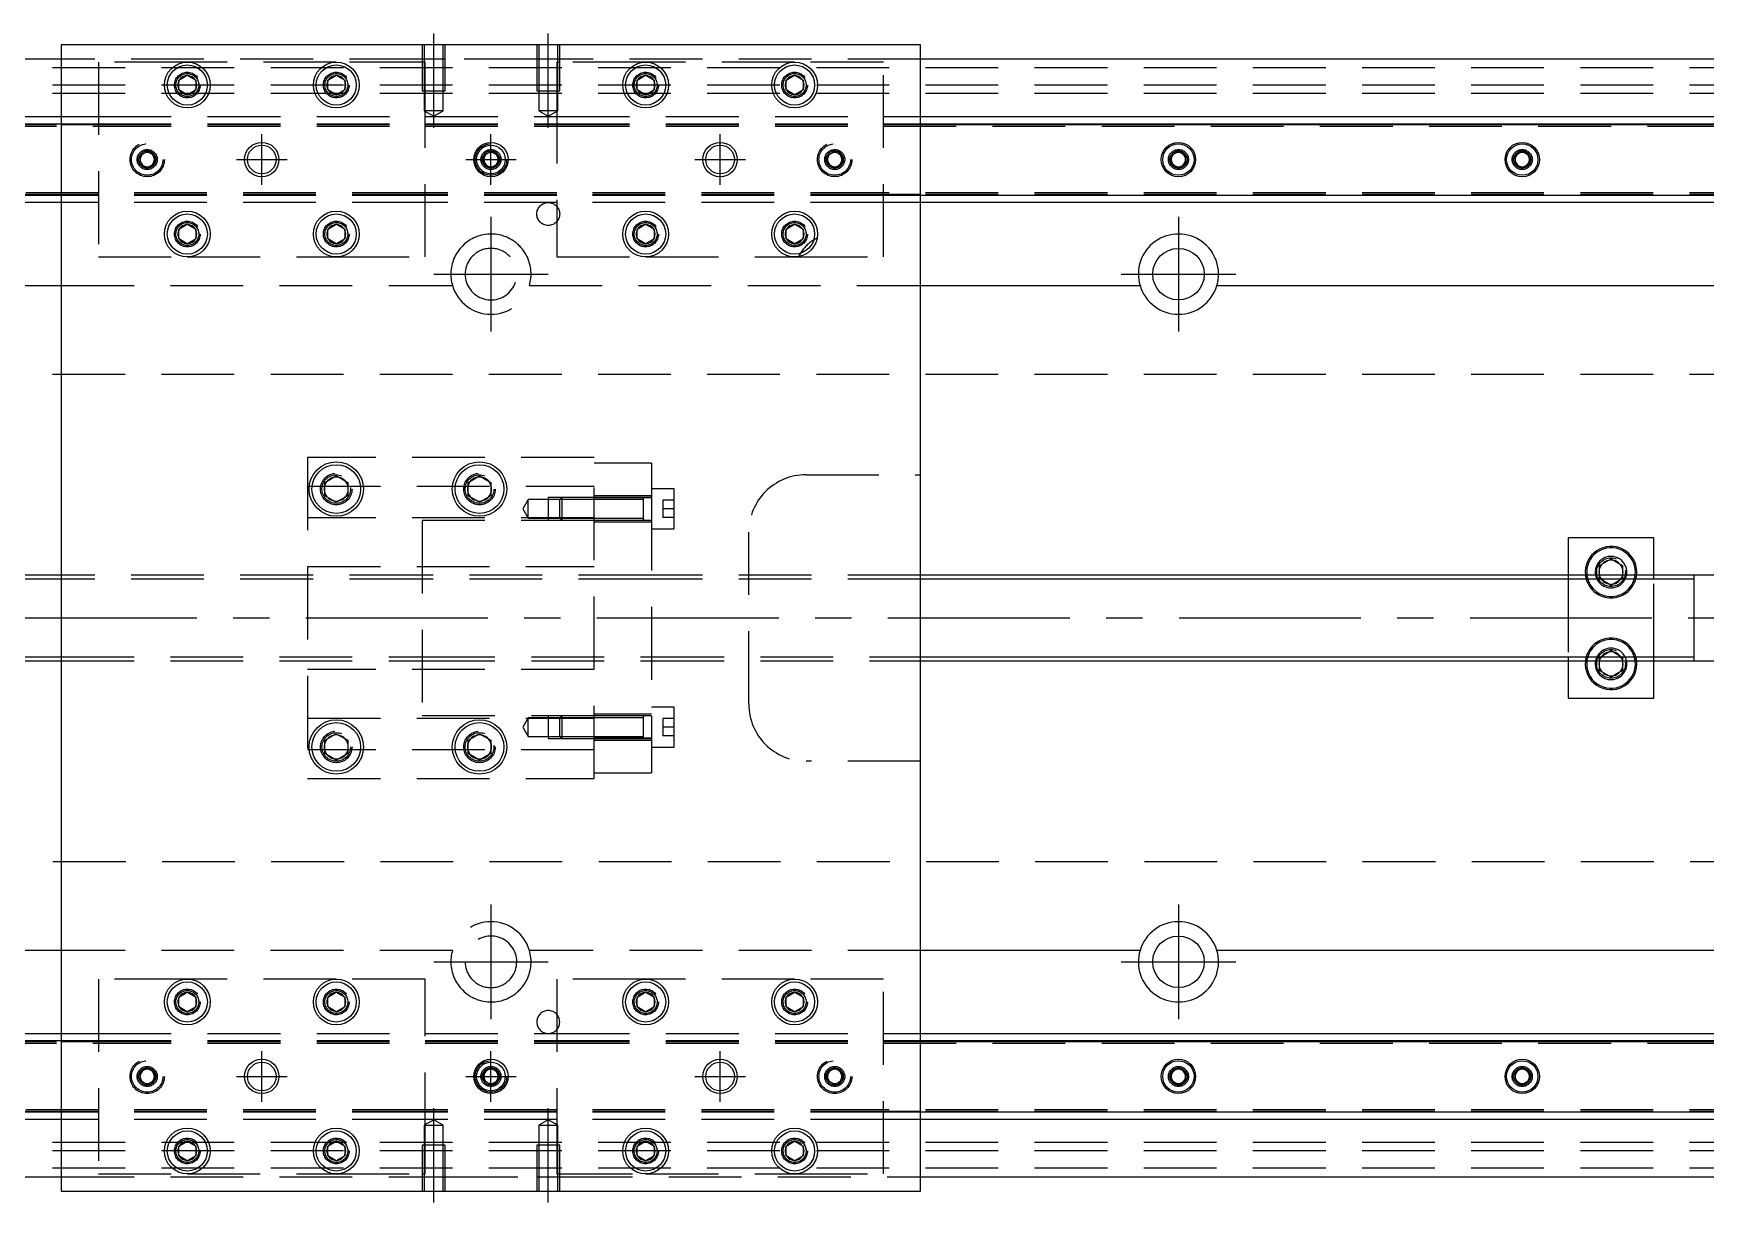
# Model space of a CAD drawing. Extents: x -14 to 771, y -283 to 102.
# Drawn here: x 180.1 to 472, y -102 to 102 of the extents above; entities that cross this region are included whole.
import ezdxf

# ---------------------------------------------------------------- set-up
doc = ezdxf.new("R2010")
doc.units = 0
doc.linetypes.add('CENTER', pattern=[50.8, 31.75, -6.35, 6.35, -6.35])
doc.linetypes.add('DASHED', pattern=[19.05, 12.7, -6.35])
doc.layers.get('0').update_dxf_attribs({"linetype": 'CONTINUOUS'})
doc.layers.add('CENTER', color=1, linetype='CENTER')

msp = doc.modelspace()

# ---------------------------------------------------------------- linework, layer by layer
at = {"color": 7, "linetype": 'CONTINUOUS'}
for p, q in [((335, 100), (185, 100)), ((185, 100), (185, -100)), ((335, -100), (335, 100)), ((185, 97.5), (0, 97.5)), ((520, 97.5), (335, 97.5)), ((205.5, 93.866026), (207, 94.73205)), ((205.5, 92.133974), (205.5, 93.866026)), ((207, 94.73205), (208.5, 93.866026)), ((208.5, 93.866026), (208.5, 92.133974)), ((231.5, 93.866026), (233, 94.73205)), ((231.5, 92.133974), (231.5, 93.866026)), ((233, 94.73205), (234.5, 93.866026)), ((234.5, 93.866026), (234.5, 92.133974)), ((285.5, 93.866026), (287, 94.73205)), ((285.5, 92.133974), (285.5, 93.866026)), ((287, 94.73205), (288.5, 93.866026)), ((288.5, 93.866026), (288.5, 92.133974)), ((311.5, 93.866026), (313, 94.73205)), ((311.5, 92.133974), (311.5, 93.866026)), ((313, 94.73205), (314.5, 93.866026)), ((314.5, 93.866026), (314.5, 92.133974)), ((207, 91.26795), (205.5, 92.133974)), ((208.5, 92.133974), (207, 91.26795)), ((233, 91.26795), (231.5, 92.133974)), ((234.5, 92.133974), (233, 91.26795)), ((287, 91.26795), (285.5, 92.133974)), ((288.5, 92.133974), (287, 91.26795)), ((313, 91.26795), (311.5, 92.133974)), ((314.5, 92.133974), (313, 91.26795)), ((0, 87.5), (185, 87.5)), ((0, 86.247728), (185, 86.247728)), ((335, 87.5), (520, 87.5)), ((335, 86.247728), (520, 86.247728)), ((378.75, 80.721688), (380, 81.443376)), ((378.75, 79.278312), (378.75, 80.721688)), ((380, 78.556624), (378.75, 79.278312)), ((380, 81.443376), (381.25, 80.721688)), ((381.25, 79.278312), (380, 78.556624)), ((381.25, 80.721688), (381.25, 79.278312)), ((438.75, 80.721688), (440, 81.443376)), ((438.75, 79.278312), (438.75, 80.721688)), ((440, 78.556624), (438.75, 79.278312)), ((440, 81.443376), (441.25, 80.721688)), ((441.25, 79.278312), (440, 78.556624)), ((441.25, 80.721688), (441.25, 79.278312)), ((185, 73.752272), (0, 73.752272)), ((520, 73.752272), (335, 73.752272)), ((185, 72.5), (0, 72.5)), ((520, 72.5), (335, 72.5)), ((205.5, 67.866026), (207, 68.73205)), ((205.5, 66.133974), (205.5, 67.866026)), ((207, 68.73205), (208.5, 67.866026)), ((208.5, 67.866026), (208.5, 66.133974)), ((231.5, 67.866026), (233, 68.73205)), ((231.5, 66.133974), (231.5, 67.866026)), ((233, 68.73205), (234.5, 67.866026)), ((234.5, 67.866026), (234.5, 66.133974)), ((285.5, 67.866026), (287, 68.73205)), ((285.5, 66.133974), (285.5, 67.866026)), ((287, 68.73205), (288.5, 67.866026)), ((288.5, 67.866026), (288.5, 66.133974)), ((311.5, 67.866026), (313, 68.73205)), ((311.5, 66.133974), (311.5, 67.866026)), ((313, 68.73205), (314.5, 67.866026)), ((314.5, 67.866026), (314.5, 66.133974)), ((207, 65.26795), (205.5, 66.133974)), ((208.5, 66.133974), (207, 65.26795)), ((233, 65.26795), (231.5, 66.133974)), ((234.5, 66.133974), (233, 65.26795)), ((287, 65.26795), (285.5, 66.133974)), ((288.5, 66.133974), (287, 65.26795)), ((313, 65.26795), (311.5, 66.133974)), ((314.5, 66.133974), (313, 65.26795)), ((146.708204, 58), (185, 58)), ((335, 58), (373.291796, 58)), ((386.708204, 58), (493.291796, 58)), ((231, 23.6547), (233, 24.809402)), ((231, 21.3453), (231, 23.6547)), ((233, 24.809402), (235, 23.6547)), ((235, 23.6547), (235, 21.3453)), ((256, 23.6547), (258, 24.809402)), ((256, 21.3453), (256, 23.6547)), ((258, 24.809402), (260, 23.6547)), ((260, 23.6547), (260, 21.3453)), ((233, 20.190598), (231, 21.3453)), ((235, 21.3453), (233, 20.190598)), ((258, 20.190598), (256, 21.3453)), ((260, 21.3453), (258, 20.190598)), ((286.6, 20.702558), (286.6, 21.052564)), ((286.6, 17.052554), (286.6, 17.402558)), ((463, 14), (448, 14)), ((448, 14), (448, 7.5)), ((463, 7.5), (463, 14)), ((453.5, 9.1547), (455.5, 10.309402)), ((453.5, 7.5), (453.5, 9.1547)), ((455.5, 10.309402), (457.5, 9.1547)), ((457.5, 9.1547), (457.5, 7.5)), ((185, 7.5), (40.5, 7.5)), ((470, 7.5), (335, 7.5)), ((470, -7.500006), (470, 7.500006)), ((475, 7.5), (470, 7.5)), ((40.5, -7.5), (185, -7.5)), ((335, -7.5), (470, -7.5)), ((448, -7.5), (448, -14)), ((453.5, -9.1547), (453.5, -7.5)), ((457.5, -7.5), (457.5, -9.1547)), ((463, -14), (463, -7.5)), ((470, -7.5), (475, -7.5)), ((455.5, -10.309402), (453.5, -9.1547)), ((457.5, -9.1547), (455.5, -10.309402)), ((448, -14), (463, -14)), ((286.6, -21.052564), (286.6, -17.052554)), ((231, -21.3453), (233, -20.190598)), ((233, -20.190598), (235, -21.3453)), ((256, -21.3453), (258, -20.190598)), ((258, -20.190598), (260, -21.3453)), ((231, -23.6547), (231, -21.3453)), ((235, -21.3453), (235, -23.6547)), ((256, -23.6547), (256, -21.3453)), ((260, -21.3453), (260, -23.6547)), ((286.6, -21.052564), (286.6, -21.051878)), ((233, -24.809402), (231, -23.6547)), ((235, -23.6547), (233, -24.809402)), ((258, -24.809402), (256, -23.6547)), ((260, -23.6547), (258, -24.809402)), ((185, -58), (146.708204, -58)), ((373.291796, -58), (335, -58)), ((493.291796, -58), (386.708204, -58)), ((205.5, -66.133974), (207, -65.26795)), ((205.5, -67.866026), (205.5, -66.133974)), ((207, -65.26795), (208.5, -66.133974)), ((208.5, -66.133974), (208.5, -67.866026)), ((231.5, -66.133974), (233, -65.26795)), ((231.5, -67.866026), (231.5, -66.133974)), ((233, -65.26795), (234.5, -66.133974)), ((234.5, -66.133974), (234.5, -67.866026)), ((285.5, -66.133974), (287, -65.26795)), ((285.5, -67.866026), (285.5, -66.133974)), ((287, -65.26795), (288.5, -66.133974)), ((288.5, -66.133974), (288.5, -67.866026)), ((311.5, -66.133974), (313, -65.26795)), ((311.5, -67.866026), (311.5, -66.133974)), ((313, -65.26795), (314.5, -66.133974)), ((314.5, -66.133974), (314.5, -67.866026)), ((207, -68.73205), (205.5, -67.866026)), ((208.5, -67.866026), (207, -68.73205)), ((233, -68.73205), (231.5, -67.866026)), ((234.5, -67.866026), (233, -68.73205)), ((287, -68.73205), (285.5, -67.866026)), ((288.5, -67.866026), (287, -68.73205)), ((313, -68.73205), (311.5, -67.866026)), ((314.5, -67.866026), (313, -68.73205)), ((0, -72.5), (185, -72.5)), ((335, -72.5), (520, -72.5)), ((0, -73.752272), (185, -73.752272)), ((335, -73.752272), (520, -73.752272)), ((378.75, -79.278312), (380, -78.556624)), ((380, -78.556624), (381.25, -79.278312)), ((438.75, -79.278312), (440, -78.556624)), ((440, -78.556624), (441.25, -79.278312)), ((378.75, -80.721688), (378.75, -79.278312)), ((380, -81.443376), (378.75, -80.721688)), ((381.25, -80.721688), (380, -81.443376)), ((381.25, -79.278312), (381.25, -80.721688)), ((438.75, -80.721688), (438.75, -79.278312)), ((440, -81.443376), (438.75, -80.721688)), ((441.25, -80.721688), (440, -81.443376)), ((441.25, -79.278312), (441.25, -80.721688)), ((185, -86.247728), (0, -86.247728)), ((185, -87.5), (0, -87.5)), ((520, -86.247728), (335, -86.247728)), ((520, -87.5), (335, -87.5)), ((205.5, -92.133974), (207, -91.26795)), ((205.5, -93.866026), (205.5, -92.133974)), ((207, -91.26795), (208.5, -92.133974)), ((208.5, -92.133974), (208.5, -93.866026)), ((231.5, -92.133974), (233, -91.26795)), ((231.5, -93.866026), (231.5, -92.133974)), ((233, -91.26795), (234.5, -92.133974)), ((234.5, -92.133974), (234.5, -93.866026)), ((285.5, -92.133974), (287, -91.26795)), ((285.5, -93.866026), (285.5, -92.133974)), ((287, -91.26795), (288.5, -92.133974)), ((288.5, -92.133974), (288.5, -93.866026)), ((311.5, -92.133974), (313, -91.26795)), ((311.5, -93.866026), (311.5, -92.133974)), ((313, -91.26795), (314.5, -92.133974)), ((314.5, -92.133974), (314.5, -93.866026)), ((207, -94.73205), (205.5, -93.866026)), ((208.5, -93.866026), (207, -94.73205)), ((233, -94.73205), (231.5, -93.866026)), ((234.5, -93.866026), (233, -94.73205)), ((287, -94.73205), (285.5, -93.866026)), ((288.5, -93.866026), (287, -94.73205)), ((313, -94.73205), (311.5, -93.866026)), ((314.5, -93.866026), (313, -94.73205)), ((0, -97.5), (185, -97.5)), ((335, -97.5), (520, -97.5)), ((185, -100), (335, -100))]:
    msp.add_line(p, q, dxfattribs=at)
at = {"color": 3, "linetype": 'DASHED'}
for p, q in [((248.000006, 100), (248.000006, 92)), ((248.35, 100), (248.35, 92)), ((251.65, 92), (251.65, 100)), ((251.999994, 92), (251.999994, 100)), ((268.000006, 100), (268.000006, 92)), ((268.35, 100), (268.35, 92)), ((271.65, 92), (271.65, 100)), ((271.999994, 92), (271.999994, 100)), ((248.000006, 97.5), (185, 97.5)), ((191.5, 97), (191.5, 63)), ((207, 97), (191.5, 97)), ((233, 97), (207, 97)), ((248.000006, 97), (233, 97)), ((251.999994, 97.5), (248.000006, 97.5)), ((248.5, 97), (248.000006, 97)), ((248.5, 92), (248.5, 97)), ((268.000006, 97.5), (251.999994, 97.5)), ((271.999994, 97.5), (268.000006, 97.5)), ((271.5, 97), (271.5, 92)), ((271.999994, 97), (271.5, 97)), ((335, 97.5), (271.999994, 97.5)), ((287, 97), (271.999994, 97)), ((313, 97), (287, 97)), ((328.5, 97), (313, 97)), ((328.5, 63), (328.5, 97)), ((520, 96), (0, 96)), ((520, 93), (0, 93)), ((520, 91.5), (0, 91.5)), ((208.973226, 93.326156), (209, 93)), ((234.973226, 93.326156), (235, 93)), ((248.000006, 92), (251.999994, 92)), ((248.35, 92), (248.35, 88.5)), ((248.5, 63), (248.5, 92)), ((251.65, 88.5), (251.65, 92)), ((268.000006, 92), (271.999994, 92)), ((268.35, 92), (268.35, 88.5)), ((271.5, 92), (271.5, 63)), ((271.65, 88.5), (271.65, 92)), ((285, 93), (285.023172, 93.30356)), ((311, 93), (311.030168, 93.346066)), ((251.65, 88.5), (248.35, 88.5)), ((248.35, 88.5), (250, 87.547372)), ((250, 87.547372), (251.65, 88.5)), ((271.65, 88.5), (268.35, 88.5)), ((268.35, 88.5), (270, 87.547372)), ((270, 87.547372), (271.65, 88.5)), ((0, 86.1147), (185, 86.1147)), ((0, 86.1), (191.5, 86.1)), ((0, 85.8), (191.5, 85.8)), ((185, 87.5), (191.5, 87.5)), ((185, 86.247728), (191.5, 86.247728)), ((185, 86.1147), (191.5, 86.1147)), ((191.5, 87.5), (248.5, 87.5)), ((191.5, 86.247728), (248.5, 86.247728)), ((191.5, 86.1147), (248.5, 86.1147)), ((191.5, 86.1), (248.5, 86.1)), ((191.5, 86.1), (248.5, 86.1)), ((191.5, 85.8), (248.5, 85.8)), ((191.5, 85.8), (248.5, 85.8)), ((248.5, 87.5), (271.5, 87.5)), ((248.5, 86.247728), (271.5, 86.247728)), ((248.5, 86.1147), (271.5, 86.1147)), ((248.5, 86.1), (271.5, 86.1)), ((248.5, 85.8), (271.5, 85.8)), ((271.5, 87.5), (328.5, 87.5)), ((271.5, 86.247728), (328.5, 86.247728)), ((271.5, 86.1147), (328.5, 86.1147)), ((271.5, 86.1), (328.5, 86.1)), ((271.5, 86.1), (328.5, 86.1)), ((271.5, 85.8), (328.5, 85.8)), ((271.5, 85.8), (328.5, 85.8)), ((328.5, 87.5), (335, 87.5)), ((328.5, 86.247728), (335, 86.247728)), ((328.5, 86.1147), (335, 86.1147)), ((328.5, 86.1), (520, 86.1)), ((328.5, 85.8), (520, 85.8)), ((335, 86.1147), (520, 86.1147)), ((198.75, 80.721688), (200, 81.443376)), ((198.75, 79.278312), (198.75, 80.721688)), ((200, 78.556624), (198.75, 79.278312)), ((200, 81.443376), (201.25, 80.721688)), ((201.25, 79.278312), (200, 78.556624)), ((201.25, 80.721688), (201.25, 79.278312)), ((201.477374, 80.25955), (201.5, 80)), ((258.75, 80.721688), (260, 81.443376)), ((258.75, 79.278312), (258.75, 80.721688)), ((260, 78.556624), (258.75, 79.278312)), ((260, 81.443376), (261.25, 80.721688)), ((261.25, 79.278312), (260, 78.556624)), ((261.25, 80.721688), (261.25, 79.278312)), ((261.477374, 80.25955), (261.5, 80)), ((318.75, 80.721688), (320, 81.443376)), ((318.75, 79.278312), (318.75, 80.721688)), ((320, 78.556624), (318.75, 79.278312)), ((320, 81.443376), (321.25, 80.721688)), ((321.25, 79.278312), (320, 78.556624)), ((321.25, 80.721688), (321.25, 79.278312)), ((321.477374, 80.25955), (321.5, 80)), ((378.5, 80), (378.516134, 80.21941)), ((438.5, 80), (438.516134, 80.21941)), ((191.5, 74.2), (0, 74.2)), ((191.5, 73.9), (0, 73.9)), ((185, 73.8853), (0, 73.8853)), ((191.5, 73.8853), (185, 73.8853)), ((191.5, 73.752272), (185, 73.752272)), ((248.5, 74.2), (191.5, 74.2)), ((248.5, 73.9), (191.5, 73.9)), ((248.5, 73.8853), (191.5, 73.8853)), ((248.5, 73.752272), (191.5, 73.752272)), ((271.5, 74.2), (248.5, 74.2)), ((271.5, 73.9), (248.5, 73.9)), ((271.5, 73.8853), (248.5, 73.8853)), ((271.5, 73.752272), (248.5, 73.752272)), ((328.5, 74.2), (271.5, 74.2)), ((328.5, 73.9), (271.5, 73.9)), ((328.5, 73.8853), (271.5, 73.8853)), ((328.5, 73.752272), (271.5, 73.752272)), ((520, 74.2), (328.5, 74.2)), ((520, 73.9), (328.5, 73.9)), ((335, 73.8853), (328.5, 73.8853)), ((335, 73.752272), (328.5, 73.752272)), ((520, 73.8853), (335, 73.8853)), ((191.5, 72.5), (185, 72.5)), ((248.5, 72.5), (191.5, 72.5)), ((271.5, 72.5), (248.5, 72.5)), ((328.5, 72.5), (271.5, 72.5)), ((335, 72.5), (328.5, 72.5)), ((208.973226, 67.326156), (209, 67)), ((234.973226, 67.326156), (235, 67)), ((288.973226, 67.326156), (289, 67)), ((314.973226, 67.326156), (315, 67)), ((191.5, 63), (207, 63)), ((207, 63), (233, 63)), ((233, 63), (248.5, 63)), ((271.5, 63), (287, 63)), ((287, 63), (313, 63)), ((313, 63), (328.5, 63)), ((185, 58), (253.291796, 58)), ((266.708204, 58), (335, 58)), ((520, 42.5), (12.1, 42.5)), ((228, 28), (228, -28)), ((278, 28), (228, 28)), ((278, -28), (278, 28)), ((288, 27), (278, 27)), ((288, 27), (288, 20.976176)), ((315, 25), (335, 25)), ((228, 23), (278, 23)), ((235.483582, 22.786038), (235.5, 22.5)), ((255.5, 22.5), (255.52689, 22.865682)), ((266.5, 20.702558), (265.547372, 19.052558)), ((266.5, 17.402558), (266.5, 20.702558)), ((270, 20.702558), (266.5, 20.702558)), ((270, 21.052554), (270, 17.052564)), ((272.35, 21.052554), (270, 21.052554)), ((272, 20.702558), (270, 20.702558)), ((272.35, 21.052558), (272, 20.702558)), ((272, 17.402558), (272, 20.702558)), ((278, 20.702558), (272, 20.702558)), ((278, 20.702558), (272, 20.702558)), ((272.35, 21.052558), (272.35, 17.052558)), ((278, 21.052556), (272.35, 21.052558)), ((278, 21.052554), (272.35, 21.052554)), ((288, 21.302558), (278, 21.302558)), ((286.605, 21.052558), (278, 21.052556)), ((288, 20.976176), (278, 20.976176)), ((286.6, 20.702558), (278, 20.702558)), ((288, 21.052558), (286.595, 21.052558)), ((286.6, 17.052554), (286.6, 21.052564)), ((286.6, 20.836098), (286.6, 21.052558)), ((286.6, 21.052558), (286.6, 20.835892)), ((286.6, 17.26902), (286.6, 20.836098)), ((286.6, 17.402558), (286.6, 20.702558)), ((292, 22.552558), (288, 22.552558)), ((288, 20.976176), (288, -20.976176)), ((290, 20.552558), (290, 19.052558)), ((292, 20.552558), (290, 20.552558)), ((292, 15.552558), (292, 22.552558)), ((265.547372, 19.052558), (266.5, 17.402558)), ((290, 19.052558), (290, 17.552558)), ((292, 19.052558), (290, 19.052558)), ((292, 17.552558), (290, 17.552558)), ((278, 17.5), (228, 17.5)), ((248, 17), (248, -17)), ((278, 17), (248, 17)), ((266.5, 17.402558), (270, 17.402558)), ((270, 17.402558), (272, 17.402558)), ((270, 17.052564), (272.35, 17.052564)), ((272, 17.402558), (278, 17.402558)), ((272, 17.402558), (272.35, 17.052558)), ((272, 17.402558), (278, 17.402558)), ((272.35, 17.052564), (278, 17.052564)), ((272.35, 17.052558), (278, 17.052562)), ((278, 17.402558), (286.6, 17.402558)), ((278, 17.052562), (286.605, 17.052558)), ((278, 16.802558), (288, 16.802558)), ((286.595, 17.052558), (288, 17.052558)), ((286.6, 17.269268), (286.6, 17.052558)), ((286.6, 17.052558), (286.6, 17.26902)), ((288, 15.552558), (292, 15.552558)), ((305, -15), (305, 15)), ((228, 9), (278, 9)), ((248, 7.5), (185, 7.5)), ((248, 6.75), (185, 6.75)), ((288, 7.5), (248, 7.5)), ((288, 6.75), (248, 6.75)), ((335, 7.5), (288, 7.5)), ((335, 6.75), (288, 6.75)), ((448, 7.5), (448, 6.75)), ((448, 6.75), (448, -6.75)), ((453.5, 6.8453), (453.5, 7.5)), ((453.665064, 6.75), (453.5, 6.8453)), ((455.5, 5.690598), (453.665064, 6.75)), ((457.334936, 6.75), (455.5, 5.690598)), ((457.5, 6.8453), (457.334936, 6.75)), ((457.5, 7.5), (457.5, 6.8453)), ((457.983582, 8.286038), (458, 8)), ((463, 6.75), (463, 7.5)), ((463, -6.75), (463, 6.75)), ((470, 7.5), (469.995, 7.5)), ((470.005, 7.5), (470, 7.5)), ((453.665064, -6.75), (455.5, -5.690598)), ((455.5, -5.690598), (457.334936, -6.75)), ((185, -6.75), (248, -6.75)), ((185, -7.5), (248, -7.5)), ((248, -6.75), (288, -6.75)), ((248, -7.5), (288, -7.5)), ((288, -6.75), (335, -6.75)), ((288, -7.5), (335, -7.5)), ((448, -6.75), (448, -7.5)), ((453.5, -6.8453), (453.665064, -6.75)), ((453.5, -7.5), (453.5, -6.8453)), ((457.334936, -6.75), (457.5, -6.8453)), ((457.5, -6.8453), (457.5, -7.5)), ((457.983582, -7.713962), (458, -8)), ((463, -7.5), (463, -6.75)), ((469.995, -7.5), (470, -7.5)), ((470, -7.5), (470.005, -7.5)), ((278, -9), (228, -9)), ((228, -17.5), (278, -17.5)), ((248, -17), (278, -17)), ((266.5, -17.402558), (265.547372, -19.052558)), ((266.5, -20.702558), (266.5, -17.402558)), ((270, -17.402558), (266.5, -17.402558)), ((270, -17.052564), (270, -21.052554)), ((272.35, -17.052564), (270, -17.052564)), ((272, -17.402558), (270, -17.402558)), ((272.35, -17.052558), (272, -17.402558)), ((272, -20.702558), (272, -17.402558)), ((278, -17.402558), (272, -17.402558)), ((278, -17.402558), (272, -17.402558)), ((272.35, -17.052558), (272.35, -21.052558)), ((278, -17.052562), (272.35, -17.052558)), ((278, -17.052564), (272.35, -17.052564)), ((288, -16.802558), (278, -16.802558)), ((286.605, -17.052558), (278, -17.052562)), ((286.6, -17.402558), (278, -17.402558)), ((288, -17.052558), (286.595, -17.052558)), ((286.6, -21.051878), (286.6, -17.052554)), ((286.6, -17.26902), (286.6, -17.052558)), ((286.6, -17.052558), (286.6, -17.269226)), ((286.6, -20.836098), (286.6, -17.26902)), ((292, -15.552558), (288, -15.552558)), ((292, -22.552558), (292, -15.552558)), ((265.547372, -19.052558), (266.5, -20.702558)), ((290, -17.552558), (290, -19.052558)), ((292, -17.552558), (290, -17.552558)), ((292, -19.052558), (290, -19.052558)), ((290, -19.052558), (290, -20.552558)), ((278, -23), (228, -23)), ((230.5, -22.5), (230.534018, -22.088984)), ((260.483582, -22.213962), (260.5, -22.5)), ((266.5, -20.702558), (270, -20.702558)), ((270, -20.702558), (272, -20.702558)), ((270, -21.052554), (272.35, -21.052554)), ((272, -20.702558), (278, -20.702558)), ((272, -20.702558), (272.35, -21.052558)), ((272, -20.702558), (278, -20.702558)), ((272.35, -21.052554), (278, -21.052554)), ((272.35, -21.052558), (278, -21.052556)), ((278, -20.702558), (286.6, -20.702558)), ((288, -20.976176), (278, -20.976176)), ((288, -20.976176), (278, -20.976176)), ((278, -21.052556), (286.605, -21.052558)), ((278, -21.302558), (288, -21.302558)), ((286.595, -21.052558), (288, -21.052558)), ((286.6, -20.83585), (286.6, -21.052558)), ((286.6, -21.052558), (286.6, -20.836098)), ((288, -20.976176), (288, -27)), ((288, -22.552558), (292, -22.552558)), ((292, -20.552558), (290, -20.552558)), ((335, -25), (315, -25)), ((228, -28), (278, -28)), ((278, -27), (288, -27)), ((12.1, -42.5), (520, -42.5)), ((253.291796, -58), (185, -58)), ((335, -58), (266.708204, -58)), ((191.5, -63), (191.5, -97)), ((207, -63), (191.5, -63)), ((233, -63), (207, -63)), ((248.5, -63), (233, -63)), ((248.5, -92), (248.5, -63)), ((287, -63), (271.5, -63)), ((271.5, -63), (271.5, -92)), ((313, -63), (287, -63)), ((328.5, -63), (313, -63)), ((328.5, -97), (328.5, -63)), ((208.973226, -66.673844), (209, -67)), ((231, -67), (231.023172, -66.69644)), ((285, -67), (285.023172, -66.69644)), ((311, -67), (311.030168, -66.653934)), ((185, -72.5), (191.5, -72.5)), ((191.5, -72.5), (248.5, -72.5)), ((248.5, -72.5), (271.5, -72.5)), ((271.5, -72.5), (328.5, -72.5)), ((328.5, -72.5), (335, -72.5)), ((0, -73.8853), (185, -73.8853)), ((0, -73.9), (191.5, -73.9)), ((0, -74.2), (191.5, -74.2)), ((185, -73.752272), (191.5, -73.752272)), ((185, -73.8853), (191.5, -73.8853)), ((191.5, -73.752272), (248.5, -73.752272)), ((191.5, -73.8853), (248.5, -73.8853)), ((191.5, -73.9), (248.5, -73.9)), ((191.5, -74.2), (248.5, -74.2)), ((248.5, -73.752272), (271.5, -73.752272)), ((248.5, -73.8853), (271.5, -73.8853)), ((248.5, -73.9), (271.5, -73.9)), ((248.5, -74.2), (271.5, -74.2)), ((271.5, -73.752272), (328.5, -73.752272)), ((271.5, -73.8853), (328.5, -73.8853)), ((271.5, -73.9), (328.5, -73.9)), ((271.5, -74.2), (328.5, -74.2)), ((328.5, -73.752272), (335, -73.752272)), ((328.5, -73.8853), (335, -73.8853)), ((328.5, -73.9), (520, -73.9)), ((328.5, -74.2), (520, -74.2)), ((335, -73.8853), (520, -73.8853)), ((198.75, -79.278312), (200, -78.556624)), ((200, -78.556624), (201.25, -79.278312)), ((258.75, -79.278312), (260, -78.556624)), ((260, -78.556624), (261.25, -79.278312)), ((318.75, -79.278312), (320, -78.556624)), ((320, -78.556624), (321.25, -79.278312)), ((198.75, -80.721688), (198.75, -79.278312)), ((200, -81.443376), (198.75, -80.721688)), ((201.25, -80.721688), (200, -81.443376)), ((201.25, -79.278312), (201.25, -80.721688)), ((201.477374, -79.74045), (201.5, -80)), ((258.75, -80.721688), (258.75, -79.278312)), ((260, -81.443376), (258.75, -80.721688)), ((261.25, -80.721688), (260, -81.443376)), ((261.25, -79.278312), (261.25, -80.721688)), ((261.477374, -79.74045), (261.5, -80)), ((318.75, -80.721688), (318.75, -79.278312)), ((320, -81.443376), (318.75, -80.721688)), ((321.25, -80.721688), (320, -81.443376)), ((321.25, -79.278312), (321.25, -80.721688)), ((321.477374, -79.74045), (321.5, -80)), ((381.477374, -79.74045), (381.5, -80)), ((441.477374, -79.74045), (441.5, -80)), ((191.5, -85.8), (0, -85.8)), ((191.5, -86.1), (0, -86.1)), ((185, -86.1147), (0, -86.1147)), ((191.5, -86.1147), (185, -86.1147)), ((191.5, -86.247728), (185, -86.247728)), ((191.5, -87.5), (185, -87.5)), ((248.5, -85.8), (191.5, -85.8)), ((248.5, -85.8), (191.5, -85.8)), ((248.5, -86.1), (191.5, -86.1)), ((248.5, -86.1), (191.5, -86.1)), ((248.5, -86.1147), (191.5, -86.1147)), ((248.5, -86.247728), (191.5, -86.247728)), ((248.5, -87.5), (191.5, -87.5)), ((250, -87.547372), (248.35, -88.5)), ((271.5, -85.8), (248.5, -85.8)), ((271.5, -86.1), (248.5, -86.1)), ((271.5, -86.1147), (248.5, -86.1147)), ((271.5, -86.247728), (248.5, -86.247728)), ((271.5, -87.5), (248.5, -87.5)), ((251.65, -88.5), (250, -87.547372)), ((270, -87.547372), (268.35, -88.5)), ((271.65, -88.5), (270, -87.547372)), ((328.5, -85.8), (271.5, -85.8)), ((328.5, -85.8), (271.5, -85.8)), ((328.5, -86.1), (271.5, -86.1)), ((328.5, -86.1), (271.5, -86.1)), ((328.5, -86.1147), (271.5, -86.1147)), ((328.5, -86.247728), (271.5, -86.247728)), ((328.5, -87.5), (271.5, -87.5)), ((520, -85.8), (328.5, -85.8)), ((520, -86.1), (328.5, -86.1)), ((335, -86.1147), (328.5, -86.1147)), ((335, -86.247728), (328.5, -86.247728)), ((335, -87.5), (328.5, -87.5)), ((520, -86.1147), (335, -86.1147)), ((248.35, -88.5), (250, -88.5)), ((248.35, -88.5), (248.35, -92)), ((250, -88.5), (251.65, -88.5)), ((251.65, -92), (251.65, -88.5)), ((268.35, -88.5), (270, -88.5)), ((268.35, -88.5), (268.35, -92)), ((270, -88.5), (271.65, -88.5)), ((271.65, -92), (271.65, -88.5)), ((520, -91.5), (0, -91.5)), ((520, -93), (0, -93)), ((205, -93), (205.030168, -92.653934)), ((234.973226, -92.673844), (235, -93)), ((251.999994, -92), (248.000006, -92)), ((248.000006, -92), (248.000006, -100)), ((248.35, -92), (248.35, -100)), ((248.5, -97), (248.5, -92)), ((251.65, -100), (251.65, -92)), ((251.999994, -100), (251.999994, -92)), ((271.999994, -92), (268.000006, -92)), ((268.000006, -92), (268.000006, -100)), ((268.35, -92), (268.35, -100)), ((271.5, -92), (271.5, -97)), ((271.65, -100), (271.65, -92)), ((271.999994, -100), (271.999994, -92)), ((288.973226, -92.673844), (289, -93)), ((314.973226, -92.673844), (315, -93)), ((520, -96), (0, -96)), ((185, -97.5), (248.000006, -97.5)), ((191.5, -97), (207, -97)), ((207, -97), (233, -97)), ((233, -97), (248.000006, -97)), ((248.000006, -97), (248.5, -97)), ((248.000006, -97.5), (251.999994, -97.5)), ((251.999994, -97.5), (268.000006, -97.5)), ((268.000006, -97.5), (271.999994, -97.5)), ((271.5, -97), (271.999994, -97)), ((271.999994, -97), (287, -97)), ((271.999994, -97.5), (335, -97.5)), ((287, -97), (313, -97)), ((313, -97), (328.5, -97))]:
    msp.add_line(p, q, dxfattribs=at)
at = {"color": 3, "linetype": 'CONTINUOUS'}
for p, q in [((185, 6.75), (40.5, 6.75)), ((470, 6.75), (335, 6.75)), ((40.5, -6.75), (185, -6.75)), ((335, -6.75), (470, -6.75))]:
    msp.add_line(p, q, dxfattribs=at)
at = {"color": 7, "linetype": 'CONTINUOUS'}
for centre, radius in [((207, 93), 4), ((207, 93), 3.5), ((233, 93), 4), ((233, 93), 3.5), ((287, 93), 4), ((287, 93), 3.5), ((313, 93), 4), ((313, 93), 3.5), ((220, 80), 2.5), ((260, 80), 3), ((260, 80), 2.5), ((300, 80), 2.5), ((380, 80), 3), ((380, 80), 2.75), ((440, 80), 3), ((440, 80), 2.75), ((207, 67), 4), ((207, 67), 3.5), ((233, 67), 4), ((233, 67), 3.5), ((287, 67), 4), ((287, 67), 3.5), ((313, 67), 4), ((313, 67), 3.5), ((380, 60), 4.5), ((233, 22.5), 4.75), ((233, 22.5), 4.25), ((258, 22.5), 4.75), ((258, 22.5), 4.25), ((233, -22.5), 4.75), ((233, -22.5), 4.25), ((258, -22.5), 4.75), ((258, -22.5), 4.25), ((380, -60), 4.5), ((207, -67), 4), ((207, -67), 3.5), ((233, -67), 4), ((233, -67), 3.5), ((287, -67), 4), ((287, -67), 3.5), ((313, -67), 4), ((313, -67), 3.5), ((220, -80), 2.5), ((260, -80), 3), ((260, -80), 2.5), ((300, -80), 2.5), ((380, -80), 3), ((380, -80), 2.75), ((440, -80), 3), ((440, -80), 2.75), ((207, -93), 4), ((207, -93), 3.5), ((233, -93), 4), ((233, -93), 3.5), ((287, -93), 4), ((287, -93), 3.5), ((313, -93), 4), ((313, -93), 3.5)]:
    msp.add_circle(centre, radius, dxfattribs=at)
at = {"color": 3, "linetype": 'DASHED'}
for centre, radius in [((207, 93), 2.25), ((207, 93), 2), ((233, 93), 2.25), ((233, 93), 2), ((287, 93), 2.25), ((287, 93), 2), ((313, 93), 2.25), ((313, 93), 2), ((200, 80), 3), ((200, 80), 2.75), ((200, 80), 1.75), ((260, 80), 2.75), ((260, 80), 1.75), ((320, 80), 3), ((320, 80), 2.75), ((320, 80), 1.75), ((380, 80), 1.75), ((440, 80), 1.75), ((200, 80), 1.5), ((260, 80), 1.5), ((320, 80), 1.5), ((380, 80), 1.5), ((440, 80), 1.5), ((270, 70.5), 2), ((207, 67), 2.25), ((207, 67), 2), ((233, 67), 2.25), ((233, 67), 2), ((287, 67), 2.25), ((287, 67), 2), ((313, 67), 2.25), ((313, 67), 2), ((233, 22.5), 2.75), ((233, 22.5), 2.5), ((258, 22.5), 2.75), ((258, 22.5), 2.5), ((455.5, 8), 2.5), ((455.5, -8), 2.5), ((233, -22.5), 2.75), ((233, -22.5), 2.5), ((258, -22.5), 2.75), ((258, -22.5), 2.5), ((207, -67), 2.25), ((207, -67), 2), ((233, -67), 2.25), ((233, -67), 2), ((287, -67), 2.25), ((287, -67), 2), ((313, -67), 2.25), ((313, -67), 2), ((200, -80), 3), ((200, -80), 2.75), ((200, -80), 1.75), ((200, -80), 1.5), ((260, -80), 2.75), ((260, -80), 1.75), ((260, -80), 1.5), ((320, -80), 3), ((320, -80), 2.75), ((320, -80), 1.75), ((320, -80), 1.5), ((380, -80), 1.75), ((380, -80), 1.5), ((440, -80), 1.75), ((440, -80), 1.5), ((207, -93), 2.25), ((207, -93), 2), ((233, -93), 2.25), ((233, -93), 2), ((287, -93), 2.25), ((287, -93), 2), ((313, -93), 2.25), ((313, -93), 2)]:
    msp.add_circle(centre, radius, dxfattribs=at)
at = {"color": 3, "linetype": 'CONTINUOUS'}
for centre in [(220, 80), (300, 80), (220, -80), (300, -80)]:
    msp.add_circle(centre, 3, dxfattribs=at)
at = {"color": 7, "linetype": 'CONTINUOUS'}
for centre, radius, start, end in [((207, 93), 1.65, 155.380023, 180), ((207, 93), 1.65, 144.619977, 155.380023), ((207, 93), 1.65, 95.380023, 144.619977), ((207, 93), 1.65, 84.619977, 95.380023), ((207, 93), 1.65, 35.380023, 84.619977), ((207, 93), 1.65, 24.619977, 35.380023), ((207, 93), 1.65, 335.380023, 24.619977), ((233, 93), 1.65, 155.380023, 180), ((233, 93), 1.65, 144.619977, 155.380023), ((233, 93), 1.65, 95.380023, 144.619977), ((233, 93), 1.65, 84.619977, 95.380023), ((233, 93), 1.65, 35.380023, 84.619977), ((233, 93), 1.65, 24.619977, 35.380023), ((233, 93), 1.65, 335.380023, 24.619977), ((287, 93), 1.65, 155.380023, 180), ((287, 93), 1.65, 144.619977, 155.380023), ((287, 93), 1.65, 95.380023, 144.619977), ((287, 93), 1.65, 84.619977, 95.380023), ((287, 93), 1.65, 35.380023, 84.619977), ((287, 93), 1.65, 24.619977, 35.380023), ((287, 93), 1.65, 335.380023, 24.619977), ((313, 93), 1.65, 155.380023, 180), ((313, 93), 1.65, 144.619977, 155.380023), ((313, 93), 1.65, 95.380023, 144.619977), ((313, 93), 1.65, 84.619977, 95.380023), ((313, 93), 1.65, 35.380023, 84.619977), ((313, 93), 1.65, 24.619977, 35.380023), ((313, 93), 1.65, 335.380023, 24.619977), ((207, 93), 1.65, 180, 204.619977), ((207, 93), 1.65, 204.619977, 215.380023), ((207, 93), 1.65, 215.380023, 264.619977), ((207, 93), 1.65, 264.619977, 275.380023), ((207, 93), 1.65, 275.380023, 324.619977), ((207, 93), 1.65, 324.619977, 335.380023), ((233, 93), 1.65, 180, 204.619977), ((233, 93), 1.65, 204.619977, 215.380023), ((233, 93), 1.65, 215.380023, 264.619977), ((233, 93), 1.65, 264.619977, 275.380023), ((233, 93), 1.65, 275.380023, 324.619977), ((233, 93), 1.65, 324.619977, 335.380023), ((287, 93), 1.65, 180, 204.619977), ((287, 93), 1.65, 204.619977, 215.380023), ((287, 93), 1.65, 215.380023, 264.619977), ((287, 93), 1.65, 264.619977, 275.380023), ((287, 93), 1.65, 275.380023, 324.619977), ((287, 93), 1.65, 324.619977, 335.380023), ((313, 93), 1.65, 180, 204.619977), ((313, 93), 1.65, 204.619977, 215.380023), ((313, 93), 1.65, 215.380023, 264.619977), ((313, 93), 1.65, 264.619977, 275.380023), ((313, 93), 1.65, 275.380023, 324.619977), ((313, 93), 1.65, 324.619977, 335.380023), ((200, 80), 1.25, 300, 180), ((200, 80), 1.25, 180, 240), ((200, 80), 1.25, 240, 300), ((260, 80), 1.25, 300, 180), ((260, 80), 1.25, 180, 240), ((260, 80), 1.25, 240, 300), ((320, 80), 1.25, 300, 180), ((320, 80), 1.25, 180, 240), ((320, 80), 1.25, 240, 300), ((380, 80), 1.25, 120, 180), ((380, 80), 1.25, 180, 240), ((380, 80), 1.25, 60, 120), ((380, 80), 1.25, 240, 300), ((380, 80), 1.25, 0, 60), ((380, 80), 1.25, 300, 0), ((440, 80), 1.25, 120, 180), ((440, 80), 1.25, 180, 240), ((440, 80), 1.25, 60, 120), ((440, 80), 1.25, 240, 300), ((440, 80), 1.25, 0, 60), ((440, 80), 1.25, 300, 0), ((207, 67), 1.65, 155.380023, 180), ((207, 67), 1.65, 144.619977, 155.380023), ((207, 67), 1.65, 95.380023, 144.619977), ((207, 67), 1.65, 84.619977, 95.380023), ((207, 67), 1.65, 35.380023, 84.619977), ((207, 67), 1.65, 24.619977, 35.380023), ((207, 67), 1.65, 335.380023, 24.619977), ((233, 67), 1.65, 155.380023, 180), ((233, 67), 1.65, 144.619977, 155.380023), ((233, 67), 1.65, 95.380023, 144.619977), ((233, 67), 1.65, 84.619977, 95.380023), ((233, 67), 1.65, 35.380023, 84.619977), ((233, 67), 1.65, 24.619977, 35.380023), ((233, 67), 1.65, 335.380023, 24.619977), ((287, 67), 1.65, 155.380023, 180), ((287, 67), 1.65, 144.619977, 155.380023), ((287, 67), 1.65, 95.380023, 144.619977), ((287, 67), 1.65, 84.619977, 95.380023), ((287, 67), 1.65, 35.380023, 84.619977), ((287, 67), 1.65, 24.619977, 35.380023), ((287, 67), 1.65, 335.380023, 24.619977), ((313, 67), 1.65, 155.380023, 180), ((313, 67), 1.65, 144.619977, 155.380023), ((313, 67), 1.65, 95.380023, 144.619977), ((313, 67), 1.65, 84.619977, 95.380023), ((313, 67), 1.65, 35.380023, 84.619977), ((313, 67), 1.65, 24.619977, 35.380023), ((313, 67), 1.65, 335.380023, 24.619977), ((207, 67), 1.65, 180, 204.619977), ((207, 67), 1.65, 204.619977, 215.380023), ((207, 67), 1.65, 215.380023, 264.619977), ((207, 67), 1.65, 264.619977, 275.380023), ((207, 67), 1.65, 275.380023, 324.619977), ((207, 67), 1.65, 324.619977, 335.380023), ((233, 67), 1.65, 180, 204.619977), ((233, 67), 1.65, 204.619977, 215.380023), ((233, 67), 1.65, 215.380023, 264.619977), ((233, 67), 1.65, 264.619977, 275.380023), ((233, 67), 1.65, 275.380023, 324.619977), ((233, 67), 1.65, 324.619977, 335.380023), ((287, 67), 1.65, 180, 204.619977), ((287, 67), 1.65, 204.619977, 215.380023), ((287, 67), 1.65, 215.380023, 264.619977), ((287, 67), 1.65, 264.619977, 275.380023), ((287, 67), 1.65, 275.380023, 324.619977), ((287, 67), 1.65, 324.619977, 335.380023), ((313, 67), 1.65, 180, 204.619977), ((313, 67), 1.65, 204.619977, 215.380023), ((313, 67), 1.65, 215.380023, 264.619977), ((313, 67), 1.65, 264.619977, 275.380023), ((313, 67), 1.65, 275.380023, 324.619977), ((313, 67), 1.65, 324.619977, 335.380023), ((380, 60), 7, 343.39845, 196.60155), ((380, 60), 7, 196.60155, 343.39845), ((233, 22.5), 2.1, 137.75279, 162.24721), ((233, 22.5), 2.1, 102.24721, 137.75279), ((233, 22.5), 2.1, 77.75279, 102.24721), ((233, 22.5), 2.1, 42.24721, 77.75279), ((233, 22.5), 2.1, 17.75279, 42.24721), ((258, 22.5), 2.1, 137.75279, 162.24721), ((258, 22.5), 2.1, 102.24721, 137.75279), ((258, 22.5), 2.1, 77.75279, 102.24721), ((258, 22.5), 2.1, 42.24721, 77.75279), ((258, 22.5), 2.1, 17.75279, 42.24721), ((233, 22.5), 2.1, 162.24721, 180), ((233, 22.5), 2.1, 180, 197.75279), ((233, 22.5), 2.1, 197.75279, 222.24721), ((233, 22.5), 2.1, 222.24721, 257.75279), ((233, 22.5), 2.1, 257.75279, 282.24721), ((233, 22.5), 2.1, 282.24721, 317.75279), ((233, 22.5), 2.1, 317.75279, 342.24721), ((233, 22.5), 2.1, 342.24721, 17.75279), ((258, 22.5), 2.1, 162.24721, 180), ((258, 22.5), 2.1, 180, 197.75279), ((258, 22.5), 2.1, 197.75279, 222.24721), ((258, 22.5), 2.1, 222.24721, 257.75279), ((258, 22.5), 2.1, 257.75279, 282.24721), ((258, 22.5), 2.1, 282.24721, 317.75279), ((258, 22.5), 2.1, 317.75279, 342.24721), ((258, 22.5), 2.1, 342.24721, 17.75279), ((455.5, 8), 4.5, 0, 186.37937), ((455.5, 8), 4.25, 0, 186.756327), ((455.5, 8), 2.1, 137.75279, 162.24721), ((455.5, 8), 2.1, 102.24721, 137.75279), ((455.5, 8), 2.1, 77.75279, 102.24721), ((455.5, 8), 2.1, 42.24721, 77.75279), ((455.5, 8), 2.1, 17.75279, 42.24721), ((455.5, 8), 2.1, 162.24721, 180), ((455.5, 8), 2.1, 180, 193.774147), ((455.5, 8), 2.1, 193.774147, 197.75279), ((455.5, 8), 2.1, 197.75279, 216.529607), ((455.5, 8), 2.1, 216.529607, 222.24721), ((455.5, 8), 2.1, 222.24721, 257.75279), ((455.5, 8), 2.1, 257.75279, 282.24721), ((455.5, 8), 2.1, 282.24721, 317.75279), ((455.5, 8), 2.1, 317.75279, 323.470393), ((455.5, 8), 2.1, 323.470393, 342.24721), ((455.5, 8), 2.1, 346.225853, 17.75279), ((455.5, 8), 2.1, 342.24721, 346.225853), ((455.5, 8), 4.25, 353.243673, 0), ((455.5, 8), 4.5, 353.62063, 0), ((455.5, -8), 4.5, 173.62063, 0), ((455.5, -8), 4.25, 173.243673, 0), ((455.5, -8), 2.1, 166.225853, 180), ((455.5, -8), 2.1, 180, 197.75279), ((455.5, -8), 2.1, 162.24721, 166.225853), ((455.5, -8), 2.1, 143.470393, 162.24721), ((455.5, -8), 2.1, 197.75279, 222.24721), ((455.5, -8), 2.1, 137.75279, 143.470393), ((455.5, -8), 2.1, 102.24721, 137.75279), ((455.5, -8), 2.1, 77.75279, 102.24721), ((455.5, -8), 2.1, 42.24721, 77.75279), ((455.5, -8), 2.1, 36.529607, 42.24721), ((455.5, -8), 2.1, 317.75279, 342.24721), ((455.5, -8), 2.1, 17.75279, 36.529607), ((455.5, -8), 2.1, 13.774147, 17.75279), ((455.5, -8), 2.1, 342.24721, 13.774147), ((455.5, -8), 4.25, 0, 6.756327), ((455.5, -8), 4.5, 0, 6.37937), ((455.5, -8), 2.1, 222.24721, 257.75279), ((455.5, -8), 2.1, 257.75279, 282.24721), ((455.5, -8), 2.1, 282.24721, 317.75279), ((233, -22.5), 2.1, 77.75279, 102.24721), ((258, -22.5), 2.1, 77.75279, 102.24721), ((233, -22.5), 2.1, 162.24721, 180), ((233, -22.5), 2.1, 180, 197.75279), ((233, -22.5), 2.1, 137.75279, 162.24721), ((233, -22.5), 2.1, 197.75279, 222.24721), ((233, -22.5), 2.1, 102.24721, 137.75279), ((233, -22.5), 2.1, 42.24721, 77.75279), ((233, -22.5), 2.1, 17.75279, 42.24721), ((233, -22.5), 2.1, 317.75279, 342.24721), ((233, -22.5), 2.1, 342.24721, 17.75279), ((258, -22.5), 2.1, 162.24721, 180), ((258, -22.5), 2.1, 180, 197.75279), ((258, -22.5), 2.1, 137.75279, 162.24721), ((258, -22.5), 2.1, 197.75279, 222.24721), ((258, -22.5), 2.1, 102.24721, 137.75279), ((258, -22.5), 2.1, 42.24721, 77.75279), ((258, -22.5), 2.1, 17.75279, 42.24721), ((258, -22.5), 2.1, 317.75279, 342.24721), ((258, -22.5), 2.1, 342.24721, 17.75279), ((233, -22.5), 2.1, 222.24721, 257.75279), ((233, -22.5), 2.1, 257.75279, 282.24721), ((233, -22.5), 2.1, 282.24721, 317.75279), ((258, -22.5), 2.1, 222.24721, 257.75279), ((258, -22.5), 2.1, 257.75279, 282.24721), ((258, -22.5), 2.1, 282.24721, 317.75279), ((380, -60), 7, 16.60155, 163.39845), ((380, -60), 7, 163.39845, 16.60155), ((207, -67), 1.65, 155.380023, 180), ((207, -67), 1.65, 180, 204.619977), ((207, -67), 1.65, 144.619977, 155.380023), ((207, -67), 1.65, 95.380023, 144.619977), ((207, -67), 1.65, 84.619977, 95.380023), ((207, -67), 1.65, 35.380023, 84.619977), ((207, -67), 1.65, 24.619977, 35.380023), ((207, -67), 1.65, 335.380023, 24.619977), ((233, -67), 1.65, 155.380023, 180), ((233, -67), 1.65, 180, 204.619977), ((233, -67), 1.65, 144.619977, 155.380023), ((233, -67), 1.65, 95.380023, 144.619977), ((233, -67), 1.65, 84.619977, 95.380023), ((233, -67), 1.65, 35.380023, 84.619977), ((233, -67), 1.65, 24.619977, 35.380023), ((233, -67), 1.65, 335.380023, 24.619977), ((287, -67), 1.65, 155.380023, 180), ((287, -67), 1.65, 180, 204.619977), ((287, -67), 1.65, 144.619977, 155.380023), ((287, -67), 1.65, 95.380023, 144.619977), ((287, -67), 1.65, 84.619977, 95.380023), ((287, -67), 1.65, 35.380023, 84.619977), ((287, -67), 1.65, 24.619977, 35.380023), ((287, -67), 1.65, 335.380023, 24.619977), ((313, -67), 1.65, 155.380023, 180), ((313, -67), 1.65, 180, 204.619977), ((313, -67), 1.65, 144.619977, 155.380023), ((313, -67), 1.65, 95.380023, 144.619977), ((313, -67), 1.65, 84.619977, 95.380023), ((313, -67), 1.65, 35.380023, 84.619977), ((313, -67), 1.65, 24.619977, 35.380023), ((313, -67), 1.65, 335.380023, 24.619977), ((207, -67), 1.65, 204.619977, 215.380023), ((207, -67), 1.65, 215.380023, 264.619977), ((207, -67), 1.65, 264.619977, 275.380023), ((207, -67), 1.65, 275.380023, 324.619977), ((207, -67), 1.65, 324.619977, 335.380023), ((233, -67), 1.65, 204.619977, 215.380023), ((233, -67), 1.65, 215.380023, 264.619977), ((233, -67), 1.65, 264.619977, 275.380023), ((233, -67), 1.65, 275.380023, 324.619977), ((233, -67), 1.65, 324.619977, 335.380023), ((287, -67), 1.65, 204.619977, 215.380023), ((287, -67), 1.65, 215.380023, 264.619977), ((287, -67), 1.65, 264.619977, 275.380023), ((287, -67), 1.65, 275.380023, 324.619977), ((287, -67), 1.65, 324.619977, 335.380023), ((313, -67), 1.65, 204.619977, 215.380023), ((313, -67), 1.65, 215.380023, 264.619977), ((313, -67), 1.65, 264.619977, 275.380023), ((313, -67), 1.65, 275.380023, 324.619977), ((313, -67), 1.65, 324.619977, 335.380023), ((200, -80), 1.25, 60, 120), ((260, -80), 1.25, 60, 120), ((320, -80), 1.25, 60, 120), ((380, -80), 1.25, 60, 120), ((440, -80), 1.25, 60, 120), ((200, -80), 1.25, 120, 180), ((200, -80), 1.25, 180, 60), ((260, -80), 1.25, 120, 180), ((260, -80), 1.25, 180, 60), ((320, -80), 1.25, 120, 180), ((320, -80), 1.25, 180, 60), ((380, -80), 1.25, 120, 180), ((380, -80), 1.25, 180, 240), ((380, -80), 1.25, 240, 300), ((380, -80), 1.25, 0, 60), ((380, -80), 1.25, 300, 0), ((440, -80), 1.25, 120, 180), ((440, -80), 1.25, 180, 240), ((440, -80), 1.25, 240, 300), ((440, -80), 1.25, 0, 60), ((440, -80), 1.25, 300, 0), ((207, -93), 1.65, 155.380023, 180), ((207, -93), 1.65, 180, 204.619977), ((207, -93), 1.65, 144.619977, 155.380023), ((207, -93), 1.65, 95.380023, 144.619977), ((207, -93), 1.65, 84.619977, 95.380023), ((207, -93), 1.65, 35.380023, 84.619977), ((207, -93), 1.65, 24.619977, 35.380023), ((207, -93), 1.65, 335.380023, 24.619977), ((233, -93), 1.65, 155.380023, 180), ((233, -93), 1.65, 180, 204.619977), ((233, -93), 1.65, 144.619977, 155.380023), ((233, -93), 1.65, 95.380023, 144.619977), ((233, -93), 1.65, 84.619977, 95.380023), ((233, -93), 1.65, 35.380023, 84.619977), ((233, -93), 1.65, 24.619977, 35.380023), ((233, -93), 1.65, 335.380023, 24.619977), ((287, -93), 1.65, 155.380023, 180), ((287, -93), 1.65, 180, 204.619977), ((287, -93), 1.65, 144.619977, 155.380023), ((287, -93), 1.65, 95.380023, 144.619977), ((287, -93), 1.65, 84.619977, 95.380023), ((287, -93), 1.65, 35.380023, 84.619977), ((287, -93), 1.65, 24.619977, 35.380023), ((287, -93), 1.65, 335.380023, 24.619977), ((313, -93), 1.65, 155.380023, 180), ((313, -93), 1.65, 180, 204.619977), ((313, -93), 1.65, 144.619977, 155.380023), ((313, -93), 1.65, 95.380023, 144.619977), ((313, -93), 1.65, 84.619977, 95.380023), ((313, -93), 1.65, 35.380023, 84.619977), ((313, -93), 1.65, 24.619977, 35.380023), ((313, -93), 1.65, 335.380023, 24.619977), ((207, -93), 1.65, 204.619977, 215.380023), ((207, -93), 1.65, 215.380023, 264.619977), ((207, -93), 1.65, 264.619977, 275.380023), ((207, -93), 1.65, 275.380023, 324.619977), ((207, -93), 1.65, 324.619977, 335.380023), ((233, -93), 1.65, 204.619977, 215.380023), ((233, -93), 1.65, 215.380023, 264.619977), ((233, -93), 1.65, 264.619977, 275.380023), ((233, -93), 1.65, 275.380023, 324.619977), ((233, -93), 1.65, 324.619977, 335.380023), ((287, -93), 1.65, 204.619977, 215.380023), ((287, -93), 1.65, 215.380023, 264.619977), ((287, -93), 1.65, 264.619977, 275.380023), ((287, -93), 1.65, 275.380023, 324.619977), ((287, -93), 1.65, 324.619977, 335.380023), ((313, -93), 1.65, 204.619977, 215.380023), ((313, -93), 1.65, 215.380023, 264.619977), ((313, -93), 1.65, 264.619977, 275.380023), ((313, -93), 1.65, 275.380023, 324.619977), ((313, -93), 1.65, 324.619977, 335.380023)]:
    msp.add_arc(centre, radius, start, end, dxfattribs=at)
at = {"color": 3, "linetype": 'DASHED'}
for centre, radius, start, end in [((260, 60), 7, 64.053499, 154.623066), ((260, 60), 4.5, 41.810315, 138.189685), ((260, 60), 7, 58.524055, 64.053499), ((260, 60), 7, 31.475945, 58.524055), ((320, 60), 7, 121.475945, 148.524055), ((320, 60), 7, 115.946501, 121.475945), ((260, 60), 7, 154.623066, 196.60155), ((260, 60), 4.5, 180, 41.810315), ((260, 60), 4.5, 138.189685, 180), ((260, 60), 7, 25.946501, 31.475945), ((260, 60), 7, 343.39845, 25.946501), ((320, 60), 7, 148.524055, 154.053499), ((260, 60), 7, 196.60155, 343.39845), ((315, 15), 10, 90, 180), ((455.5, 8), 2.75, 349.524318, 180), ((455.5, 8), 4.5, 186.37937, 196.12762), ((455.5, 8), 4.5, 196.12762, 343.87238), ((455.5, 8), 4.25, 186.756327, 197.104635), ((455.5, 8), 4.25, 197.104635, 342.895365), ((455.5, 8), 2.75, 180, 190.475682), ((455.5, 8), 2.75, 190.475682, 207.035692), ((455.5, 8), 2.75, 207.035692, 332.964308), ((455.5, 8), 2.75, 332.964308, 349.524318), ((455.5, 8), 4.25, 342.895365, 353.243673), ((455.5, 8), 4.5, 343.87238, 353.62063), ((455.5, -8), 4.5, 16.12762, 163.87238), ((455.5, -8), 4.25, 17.104635, 162.895365), ((455.5, -8), 2.75, 27.035692, 152.964308), ((455.5, -8), 4.5, 163.87238, 173.62063), ((455.5, -8), 4.25, 162.895365, 173.243673), ((455.5, -8), 2.75, 180, 10.475682), ((455.5, -8), 2.75, 169.524318, 180), ((455.5, -8), 2.75, 152.964308, 169.524318), ((455.5, -8), 2.75, 10.475682, 27.035692), ((455.5, -8), 4.25, 6.756327, 17.104635), ((455.5, -8), 4.5, 6.37937, 16.12762), ((315, -15), 10, 180, 270), ((260, -60), 7, 16.60155, 163.39845), ((260, -60), 7, 163.39845, 205.376934), ((260, -60), 4.5, 318.189685, 180), ((260, -60), 7, 334.053499, 16.60155), ((260, -60), 4.5, 180, 221.810315), ((260, -60), 7, 205.376934, 295.946501), ((260, -60), 4.5, 221.810315, 318.189685), ((260, -60), 7, 301.475945, 328.524055), ((260, -60), 7, 328.524055, 334.053499), ((260, -60), 7, 295.946501, 301.475945), ((270, -70.5), 2, 90, 270), ((270, -70.5), 2, 270, 90)]:
    msp.add_arc(centre, radius, start, end, dxfattribs=at)
at = {"layer": 'CENTER', "color": 1, "linetype": 'CENTER'}
for p, q in [((250, 85.547372), (250, 102)), ((270, 85.547372), (270, 102)), ((220, 75.6), (220, 84.4)), ((260, 75.6), (260, 84.4)), ((300, 75.6), (300, 84.4)), ((215.6, 80), (224.4, 80)), ((255.6, 80), (264.4, 80)), ((295.6, 80), (304.4, 80)), ((260, 70), (260, 50)), ((380, 70), (380, 50)), ((250, 60), (270, 60)), ((370, 60), (390, 60)), ((513.445, 0), (-13.795, 0)), ((260, -50), (260, -70)), ((380, -50), (380, -70)), ((250, -60), (270, -60)), ((370, -60), (390, -60)), ((220, -84.4), (220, -75.6)), ((260, -84.4), (260, -75.6)), ((300, -84.4), (300, -75.6)), ((215.6, -80), (224.4, -80)), ((255.6, -80), (264.4, -80)), ((295.6, -80), (304.4, -80)), ((250, -102), (250, -85.547372)), ((270, -102), (270, -85.547372))]:
    msp.add_line(p, q, dxfattribs=at)

doc.saveas('drawing.dxf')
